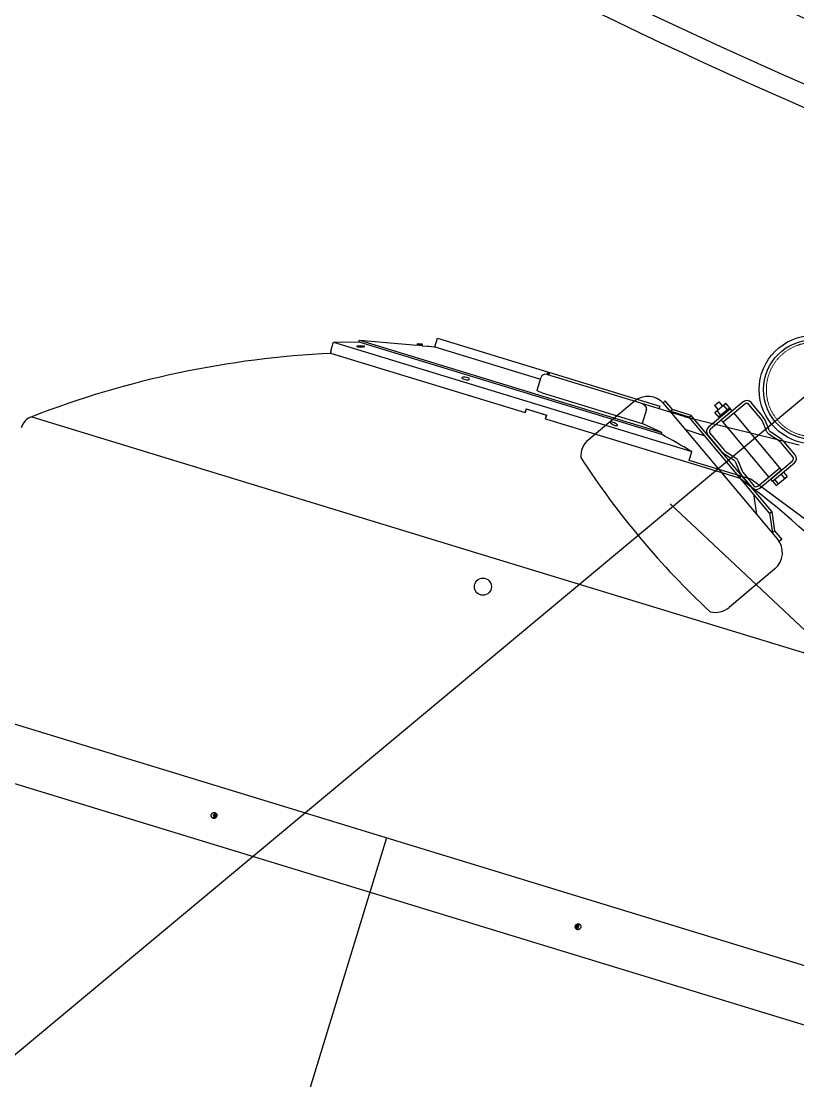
# Model space of a CAD drawing. Header units: millimetres. Extents: x -139278 to 641613, y -260926 to 217780.
# Drawn here: x 143149 to 143694, y -85117 to -84373 of the extents above; entities that cross this region are included whole.
import ezdxf

# ---------------------------------------------------------------- set-up
doc = ezdxf.new("R2010")
doc.units = ezdxf.units.MM
doc.linetypes.add('STRICHLINIE', pattern=[0.75, 0.5, -0.25])
doc.linetypes.add('STRICHPUNKT', pattern=[25.4, 12.7, -6.35, 0, -6.35])
for name, color, linetype, lineweight in [('10_30_Sektorantenne_MHA', 21, 'Continuous', 25), ('10_yy_Stahl', 6, 'Continuous', 25), ('10_yy_Stahl_Achse', 8, 'STRICHPUNKT', 9), ('10_yy_Stahl_VDK', 8, 'STRICHLINIE', 9), ('99_Gebaeude_VDK', 53, 'STRICHLINIE', 18)]:
    doc.layers.add(name, color=color, linetype=linetype, lineweight=lineweight)

# ---------------------------------------------------------------- blocks, each defined once
blk = doc.blocks.new('M12 HV Seite Kopf')
at = {"color": 0, "linetype": 'ByBlock', "lineweight": -2}
for p, q in [((-11.96, 10), (-11.96, 3.6)), ((8.97, 11), (-8.97, 11)), ((-5.98, 10), (-5.98, 3.6)), ((5.98, 10), (5.98, 3.6)), ((11.96, 10), (11.96, 3.6)), ((-11, 3), (-12, 2)), ((-12, 2), (-12, 0)), ((12, 0), (-12, 0)), ((11.96, 3.6), (-11.96, 3.6)), ((11, 3), (-11, 3)), ((-10, 3.6), (-10, 3)), ((10, 3.6), (10, 3)), ((11, 3), (12, 2)), ((12, 2), (12, 0))]:
    blk.add_line(p, q, dxfattribs=at)
for centre, radius, start, end in [((-8.97, 6.03), 4.97, 53.00075, 126.99925), ((0, -7.37), 18.37, 71.00542, 108.99458), ((8.97, 6.03), 4.97, 53.00075, 126.99925)]:
    blk.add_arc(centre, radius, start, end, dxfattribs=at)
blk = doc.blocks.new('M 12 HV Seite Mutter gekontert')
at = {"color": 0, "linetype": 'ByBlock', "lineweight": -2}
for p, q in [((0, 12), (0, -12)), ((2, 12), (0, 12)), ((3, 11), (2, 12)), ((3, 11), (3, -11)), ((10, 11.96), (4, 11.96)), ((11, 8.97), (11, -8.97)), ((11, 8.97), (11, -8.97)), ((17, 11.96), (12, 11.96)), ((18, 8.97), (18, -8.97)), ((10, 5.98), (4, 5.98)), ((17, 5.98), (12, 5.98)), ((18, 6), (21.25, 6)), ((21.25, -6), (21.25, 6)), ((21.25, 6), (22.75, 4.5)), ((22.75, 4.5), (22.75, -4.5)), ((10, -5.98), (4, -5.98)), ((17, -5.98), (12, -5.98)), ((18, -6), (21.25, -6)), ((21.25, -6), (22.75, -4.5)), ((2, -12), (0, -12)), ((3, -11), (2, -12)), ((10, -11.96), (4, -11.96)), ((17, -11.96), (12, -11.96))]:
    blk.add_line(p, q, dxfattribs=at)
for centre, radius, start, end in [((7.97, 8.97), 4.97, 143.00075, 216.99925), ((6.03, 8.97), 4.97, 323.00075, 36.99925), ((15.97, 8.97), 4.97, 143.00075, 216.99925), ((13.03, 8.97), 4.97, 323.00075, 36.99925), ((21.37, 0), 18.37, 161.00542, 198.99458), ((-7.37, 0), 18.37, 341.00542, 18.99458), ((29.37, 0), 18.37, 161.00542, 198.99458), ((-0.37, 0), 18.37, 341.00542, 18.99458), ((7.97, -8.97), 4.97, 143.00075, 216.99925), ((6.03, -8.97), 4.97, 323.00075, 36.99925), ((15.97, -8.97), 4.97, 143.00075, 216.99925), ((13.03, -8.97), 4.97, 323.00075, 36.99925)]:
    blk.add_arc(centre, radius, start, end, dxfattribs=at)
blk = doc.blocks.new('M12 HV Schelle seite')
at = {"color": 8, "linetype": 'STRICHPUNKT', "lineweight": 5, "ltscale": 0.2}
blk.add_line((0, 16), (0, -63.75), dxfattribs=at)
at = {"layer": '10_yy_Stahl_VDK', "ltscale": 0.2}
for p, q in [((-7, -12), (-7, 0)), ((6, 0), (6, -36)), ((7, -12), (7, 0)), ((-6, 0), (-6, -36)), ((-7, -36), (-7, -24)), ((7, -36), (7, -24))]:
    blk.add_line(p, q, dxfattribs=at)
blk.add_blockref('M12 HV Seite Kopf', (0, 0))
at = {"rotation": 270}
blk.add_blockref('M 12 HV Seite Mutter gekontert', (0, -36), dxfattribs=at)
blk = doc.blocks.new('Sektor-AL 114.3 oben_08')
for points in [[(22163.34, 10928.02, -0.308308), (22155.73, 10916.85, 0.681385), (22155.73, 10786.56, -0.308308), (22163.34, 10775.39), (22163.34, 10714.21), (22175.34, 10714.21), (22175.34, 10775.39, 0.308308), (22160.12, 10797.73, -0.681385), (22160.12, 10905.69, 0.308308), (22175.34, 10928.02), (22175.34, 10989.21), (22163.34, 10989.21)], [(22199.34, 10928.02, 0.308308), (22206.95, 10916.85, -0.681385), (22206.95, 10786.56, 0.308308), (22199.34, 10775.39), (22199.34, 10714.21), (22187.34, 10714.21), (22187.34, 10775.39, -0.308308), (22202.56, 10797.73, 0.681385), (22202.56, 10905.69, -0.308308), (22187.34, 10928.02), (22187.34, 10989.21), (22199.34, 10989.21)]]:
    blk.add_lwpolyline(points, format="xyb", close=True)
blk.add_lwpolyline([(22019.39, 10841.71), (22111.34, 10841.71), (22111.34, 10861.71), (22019.39, 10861.71)], close=True)
for centre, radius in [((22181.34, 10981.21), 6), ((21981.34, 10851.71), 38.05), ((21981.34, 10851.71), 35), ((22181.34, 10722.21), 6)]:
    blk.add_circle(centre, radius)
at = {"layer": '10_yy_Stahl_Achse'}
for p, q in [((22181.34, 10989.21), (22181.34, 10714.21)), ((22181.34, 10851.71), (21981.34, 10851.71))]:
    blk.add_line(p, q, dxfattribs=at)
at = {"layer": '10_yy_Stahl_Achse', "ltscale": 0.2}
for p, q in [((22202.1, 10981.21), (22160.58, 10981.21)), ((22202.1, 10722.21), (22160.58, 10722.21))]:
    blk.add_line(p, q, dxfattribs=at)
at = {"layer": '10_yy_Stahl_VDK'}
blk.add_circle((21981.34, 10851.71), 33.05, dxfattribs=at)
at = {"layer": '99_Gebaeude_VDK'}
blk.add_circle((22181.34, 10851.71), 57.15, dxfattribs=at)
at = {"rotation": 90}
for p in [(22163.34, 10952.21), (22163.34, 10751.21)]:
    blk.add_blockref('M12 HV Schelle seite', p, dxfattribs=at)

msp = doc.modelspace()

# ---------------------------------------------------------------- linework, layer by layer
for p, q in [((143366.947, -84603.49), (143368.519, -84598.348)), ((143368.519, -84598.348), (143386.358, -84598.146)), ((143368.519, -84598.348), (143620.002, -84675.234)), ((143386.358, -84598.146), (143386.735, -84596.914)), ((143386.358, -84598.146), (143598.603, -84663.036)), ((143386.735, -84596.914), (143427.117, -84600.568)), ((143386.735, -84596.914), (143598.98, -84661.804)), ((143427.116, -84600.575), (143427.409, -84599.619)), ((143427.372, -84599.608), (143427.868, -84599.653)), ((143427.409, -84599.619), (143427.409, -84599.618)), ((143427.573, -84600.616), (143427.865, -84599.66)), ((143427.867, -84599.653), (143427.865, -84599.66)), ((143430.182, -84600.853), (143430.474, -84599.896)), ((143430.474, -84599.896), (143430.477, -84599.889)), ((143430.477, -84599.889), (143430.939, -84599.931)), ((143430.639, -84600.894), (143430.931, -84599.938)), ((143430.931, -84599.937), (143430.931, -84599.938)), ((143439.65, -84601.702), (143441.524, -84595.572)), ((143441.524, -84595.572), (143518.743, -84619.18)), ((143366.359, -84606.054), (143367.126, -84603.545)), ((143366.359, -84606.054), (143502.932, -84647.808)), ((143366.947, -84603.49), (143367.126, -84603.545)), ((143430.641, -84600.886), (143434.569, -84601.242)), ((143439.65, -84601.702), (143513.76, -84624.36)), ((143518.875, -84621.312), (143517.919, -84621.019)), ((143518.743, -84619.18), (143518.158, -84621.092)), ((143518.743, -84619.18), (143519.46, -84619.399)), ((143518.875, -84621.312), (143519.46, -84619.399)), ((143584.023, -84641.229), (143518.875, -84621.312)), ((143519.46, -84619.399), (143520.177, -84619.618)), ((143519.592, -84621.531), (143520.177, -84619.618)), ((143520.177, -84619.618), (143597.395, -84643.226)), ((143511.399, -84632.084), (143514.173, -84623.011)), ((143514.983, -84634.043), (143585.1, -84655.48)), ((143614.506, -84650.549), (143584.023, -84641.229)), ((143597.395, -84643.226), (143596.811, -84645.139)), ((143156.73, -84650.763), (143479.684, -84749.5)), ((143503.652, -84645.285), (143502.885, -84647.793)), ((143502.885, -84647.793), (143503.556, -84646.417)), ((143503.699, -84645.299), (143502.932, -84647.808)), ((143503.556, -84646.417), (143503.881, -84645.355)), ((143503.652, -84645.285), (143518.09, -84649.699)), ((143503.699, -84645.299), (143518.043, -84649.685)), ((143517.276, -84652.194), (143518.043, -84649.685)), ((143517.276, -84652.194), (143653.849, -84693.948)), ((143517.323, -84652.207), (143518.09, -84649.699)), ((143517.536, -84650.691), (143517.323, -84652.207)), ((143517.861, -84649.629), (143517.536, -84650.691)), ((143588.115, -84645.618), (143585.1, -84655.48)), ((143614.506, -84650.549), (143695.238, -84670.526)), ((143598.98, -84661.804), (143585.1, -84655.48)), ((143598.603, -84663.036), (143598.98, -84661.804)), ((143618.101, -84681.45), (143620.002, -84675.234)), ((143661.363, -84694.677), (143618.101, -84681.45)), ((143654.288, -84692.514), (143653.849, -84693.948)), ((143702.571, -84725.052), (143661.363, -84694.677)), ((143479.684, -84749.5), (143802.638, -84848.237)), ((143084.566, -84848.186), (143726.662, -85044.494)), ((143736.495, -85089.326), (143076.75, -84887.621))]:
    msp.add_line(p, q)
at = {"ltscale": 4}
msp.add_line((143405.614, -84946.34), (143005.131, -86256.261), dxfattribs=at)
at = {"flags": 128}
for points in [[(143427.865, -84599.66), (143427.61, -84599.637), (143427.409, -84599.619)], [(143430.477, -84599.889), (143429.015, -84599.757), (143427.867, -84599.653)], [(143427.868, -84599.653), (143429.329, -84599.785), (143430.477, -84599.889)], [(143430.931, -84599.938), (143430.675, -84599.915), (143430.474, -84599.896)], [(143385.107, -84601.501), (143385.585, -84601.599), (143386.298, -84601.677), (143387.164, -84601.725), (143388.086, -84601.739), (143388.962, -84601.715), (143389.692, -84601.655), (143390.194, -84601.568), (143390.41, -84601.464), (143390.317, -84601.355), (143389.925, -84601.254), (143389.279, -84601.172), (143388.451, -84601.119), (143387.534, -84601.098), (143386.632, -84601.113), (143385.846, -84601.16), (143385.266, -84601.235), (143384.957, -84601.33), (143384.953, -84601.435), (143385.107, -84601.501)], [(143427.573, -84600.616), (143427.317, -84600.593), (143427.116, -84600.575)], [(143430.184, -84600.845), (143428.723, -84600.713), (143427.575, -84600.609)], [(143430.639, -84600.894), (143430.383, -84600.871), (143430.182, -84600.853)], [(143434.569, -84601.242), (143434.566, -84601.242), (143434.639, -84601.248), (143434.786, -84601.262), (143434.993, -84601.281), (143435.24, -84601.303), (143435.322, -84601.311)], [(143435.322, -84601.311), (143439.035, -84601.647), (143439.65, -84601.702)], [(143460.013, -84624.402), (143460.886, -84624.62), (143461.795, -84624.759), (143462.639, -84624.8), (143463.321, -84624.74), (143463.767, -84624.585), (143463.926, -84624.351), (143463.779, -84624.065), (143463.343, -84623.761), (143462.667, -84623.474), (143461.827, -84623.236), (143460.918, -84623.075), (143460.043, -84623.007), (143459.3, -84623.039), (143458.772, -84623.168), (143458.52, -84623.378), (143458.573, -84623.647), (143458.923, -84623.943), (143459.531, -84624.236), (143460.013, -84624.402)], [(143514.983, -84634.043), (143513.749, -84633.619), (143512.68, -84633.158), (143511.885, -84632.707), (143511.451, -84632.31), (143511.445, -84632.098)], [(143588.115, -84645.618), (143588.185, -84644.898), (143588.005, -84644.203), (143587.405, -84643.264), (143585.996, -84642.103), (143584.023, -84641.229)], [(143565.946, -84656.789), (143566.71, -84656.974), (143567.307, -84657.017), (143567.668, -84656.911), (143567.755, -84656.669), (143567.558, -84656.317), (143567.099, -84655.894), (143566.429, -84655.449), (143565.624, -84655.032), (143564.774, -84654.692), (143563.975, -84654.466), (143563.317, -84654.381), (143562.875, -84654.446), (143562.698, -84654.651), (143562.806, -84654.975), (143563.189, -84655.379), (143563.802, -84655.819), (143564.575, -84656.244), (143565.422, -84656.61), (143565.946, -84656.789)]]:
    msp.add_lwpolyline(points, dxfattribs=at)
for centre, radius in [((145362.127, -80628.968), 4048.5), ((145362.127, -80628.968), 4030.5), ((143473.321, -84770.021), 6)]:
    msp.add_circle(centre, radius)
at = {"ltscale": 4}
msp.add_arc((145362.127, -80628.968), 4136.576, 141.160381, 309.497963, dxfattribs=at)
for centre, radius, start, end in [((145362.127, -80628.968), 4087.5, 235, 265), ((145362.127, -80628.968), 4095, 235, 265), ((145362.127, -80628.968), 4152.5, 235, 265), ((143397.893, -85271.641), 666.07, 92.648914, 111.227244), ((143517.042, -84623.888), 3, 72.999998, 162.999998), ((143160.82, -84662.044), 12, 109.927006, 162.45247), ((143141.171, -85490.334), 945.34, 59.567863, 61.060764), ((143255.515, -85228.111), 666.07, 34.772752, 53.351082), ((143286.278, -84931.123), 2.111, 161.947312, 226.628517), ((143286.301, -84931.049), 2.111, 99.371479, 164.052684), ((143286.504, -84930.826), 1.632, 100.903173, 242.356555), ((143287.281, -84931.075), 1.679, 120.306559, 217.506166), ((143537.7, -85007.665), 1.626, 287.557828, 343.980225), ((143538.496, -85007.941), 1.55, 261.251609, 345.165516), ((143538.413, -85008.168), 2.174, 280.424165, 45.575831), ((143537.661, -85007.621), 1.675, 342.883227, 25.694315), ((143538.452, -85007.845), 1.62, 342.271473, 45.198951)]:
    msp.add_arc(centre, radius, start, end)
for points in [[(143282.808, -84930.022), (143282.769, -84930.148), (143282.741, -84930.282), (143282.708, -84930.555), (143282.704, -84930.695), (143282.723, -84930.971), (143282.746, -84931.108), (143282.815, -84931.369), (143282.861, -84931.493), (143282.971, -84931.722), (143283.038, -84931.834), (143283.196, -84932.043), (143283.285, -84932.14), (143283.482, -84932.313), (143283.59, -84932.388), (143283.814, -84932.512), (143283.93, -84932.561), (143284.163, -84932.632), (143284.288, -84932.657), (143284.543, -84932.679), (143284.674, -84932.677), (143284.934, -84932.645), (143285.063, -84932.614), (143285.311, -84932.529), (143285.43, -84932.474), (143285.65, -84932.346), (143285.758, -84932.269), (143285.961, -84932.091), (143286.057, -84931.991), (143286.227, -84931.772), (143286.303, -84931.654), (143286.429, -84931.409), (143286.48, -84931.282), (143286.557, -84931.03), (143286.586, -84930.896), (143286.618, -84930.623), (143286.622, -84930.483), (143286.602, -84930.206), (143286.58, -84930.07), (143286.51, -84929.808), (143286.463, -84929.684), (143286.353, -84929.455), (143286.285, -84929.343), (143286.127, -84929.134), (143286.037, -84929.036), (143285.84, -84928.864), (143285.732, -84928.789), (143285.508, -84928.665), (143285.391, -84928.616), (143285.158, -84928.544), (143285.034, -84928.52), (143284.779, -84928.497), (143284.648, -84928.5), (143284.389, -84928.532), (143284.26, -84928.563), (143284.012, -84928.648), (143283.894, -84928.703), (143283.675, -84928.831), (143283.567, -84928.909), (143283.364, -84929.086), (143283.269, -84929.187), (143283.099, -84929.406), (143283.024, -84929.524), (143282.897, -84929.769), (143282.846, -84929.896), (143282.808, -84930.022)], [(143538.245, -85008.117), (143538.206, -85008.243), (143538.177, -85008.376), (143538.145, -85008.65), (143538.142, -85008.79), (143538.161, -85009.067), (143538.184, -85009.203), (143538.253, -85009.464), (143538.3, -85009.589), (143538.41, -85009.817), (143538.478, -85009.93), (143538.636, -85010.139), (143538.726, -85010.237), (143538.923, -85010.409), (143539.031, -85010.484), (143539.255, -85010.608), (143539.372, -85010.657), (143539.605, -85010.728), (143539.729, -85010.753), (143539.984, -85010.776), (143540.115, -85010.773), (143540.375, -85010.741), (143540.504, -85010.71), (143540.751, -85010.625), (143540.87, -85010.569), (143541.088, -85010.441), (143541.196, -85010.364), (143541.399, -85010.186), (143541.495, -85010.086), (143541.665, -85009.867), (143541.74, -85009.749), (143541.866, -85009.504), (143541.917, -85009.377), (143541.994, -85009.125), (143542.023, -85008.991), (143542.055, -85008.718), (143542.059, -85008.578), (143542.04, -85008.301), (143542.018, -85008.165), (143541.949, -85007.904), (143541.902, -85007.78), (143541.792, -85007.551), (143541.725, -85007.439), (143541.568, -85007.23), (143541.478, -85007.132), (143541.281, -85006.96), (143541.174, -85006.885), (143540.95, -85006.761), (143540.833, -85006.712), (143540.6, -85006.641), (143540.476, -85006.616), (143540.22, -85006.593), (143540.089, -85006.596), (143539.829, -85006.628), (143539.7, -85006.659), (143539.452, -85006.744), (143539.333, -85006.799), (143539.114, -85006.927), (143539.005, -85007.004), (143538.802, -85007.182), (143538.706, -85007.282), (143538.536, -85007.501), (143538.461, -85007.619), (143538.334, -85007.864), (143538.283, -85007.991), (143538.245, -85008.117)]]:
    msp.add_open_spline(points, degree=3, knots=[0, 0, 0, 0, 0.3955221, 0.3955221, 0.7910441, 0.7910441, 1.1865662, 1.1865662, 1.5820882, 1.5820882, 1.9776103, 1.9776103, 2.3731323, 2.3731323, 2.7686544, 2.7686544, 3.1641764, 3.1641764, 3.5596985, 3.5596985, 3.9552206, 3.9552206, 4.3507426, 4.3507426, 4.7462647, 4.7462647, 5.1417867, 5.1417867, 5.5373088, 5.5373088, 5.9328308, 5.9328308, 6.3283529, 6.3283529, 6.7238749, 6.7238749, 7.119397, 7.119397, 7.5149191, 7.5149191, 7.9104411, 7.9104411, 8.3059632, 8.3059632, 8.7014852, 8.7014852, 9.0970073, 9.0970073, 9.4925293, 9.4925293, 9.8880514, 9.8880514, 10.2835735, 10.2835735, 10.6790955, 10.6790955, 11.0746176, 11.0746176, 11.4701396, 11.4701396, 11.8656617, 11.8656617, 12.2611837, 12.2611837, 12.6567058, 12.6567058, 12.6567058, 12.6567058])
at = {"layer": '10_30_Sektorantenne_MHA'}
for p, q in [((143705.241, -84631.729), (142743.703, -85433.163)), ((143579.457, -84639.98), (143546.85, -84667.329)), ((143601.32, -84639.608), (143599.789, -84640.894)), ((143679.993, -84736.478), (143599.789, -84640.894)), ((143606.327, -84645.579), (143601.32, -84639.608)), ((143635.811, -84642.767), (143638.877, -84640.198)), ((143635.811, -84642.767), (143638.379, -84645.833)), ((143636.08, -84647.759), (143643.745, -84641.338)), ((143638.648, -84650.826), (143646.314, -84644.404)), ((143638.877, -84640.198), (143641.446, -84643.264)), ((143655.906, -84640.283), (143640.575, -84653.126)), ((143657.191, -84641.816), (143641.859, -84654.659)), ((143644.781, -84645.689), (143642.212, -84642.622)), ((143646.956, -84645.171), (143643.745, -84641.338)), ((143667.971, -84651.57), (143660.008, -84642.065)), ((143669.499, -84650.281), (143661.541, -84640.78)), ((143604.797, -84646.862), (143606.327, -84645.579)), ((143617.95, -84651.111), (143604.797, -84646.862)), ((143619.483, -84649.826), (143606.327, -84645.579)), ((143617.95, -84651.111), (143619.483, -84649.826)), ((143674.516, -84718.524), (143617.95, -84651.111)), ((143676.045, -84717.237), (143619.483, -84649.826)), ((143646.956, -84645.171), (143631.624, -84658.014)), ((143648.24, -84646.704), (143632.909, -84659.547)), ((143639.29, -84651.592), (143636.08, -84647.759)), ((143640.181, -84649.541), (143637.613, -84646.475)), ((143648.24, -84646.704), (143646.956, -84645.171)), ((143682.916, -84688.1), (143649.525, -84648.237)), ((143641.859, -84654.659), (143640.575, -84653.126)), ((143673.966, -84692.988), (143641.859, -84654.659)), ((143672.575, -84661.328), (143669.462, -84653.974)), ((143674.417, -84660.549), (143671.302, -84653.189)), ((143629.171, -84664.483), (143615.857, -84660.048)), ((143631.127, -84663.649), (143640.336, -84674.643)), ((143632.66, -84662.364), (143641.869, -84673.359)), ((143680.653, -84667.393), (143674.074, -84663.12)), ((143681.743, -84665.716), (143675.165, -84661.444)), ((143690.831, -84678.861), (143682.868, -84669.355)), ((143692.364, -84677.576), (143684.401, -84668.071)), ((143642.995, -84676.998), (143649.572, -84681.27)), ((143644.084, -84675.321), (143650.664, -84679.594)), ((143650.321, -84682.165), (143653.436, -84689.525)), ((143652.162, -84681.386), (143655.276, -84688.74)), ((143675.25, -84694.521), (143690.582, -84681.678)), ((143666.3, -84699.409), (143681.632, -84686.566)), ((143667.584, -84700.942), (143682.916, -84688.1)), ((143676.535, -84696.054), (143691.866, -84683.211)), ((143684.2, -84689.633), (143686.769, -84692.699)), ((143655.239, -84692.433), (143661.95, -84700.445)), ((143656.767, -84691.143), (143663.483, -84699.16)), ((143676.535, -84696.054), (143675.25, -84694.521)), ((143676.535, -84696.054), (143679.103, -84699.121)), ((143680.636, -84697.836), (143678.068, -84694.77)), ((143679.103, -84699.121), (143686.769, -84692.699)), ((143685.236, -84693.983), (143682.667, -84690.917)), ((143604.784, -84711.776), (145357.28, -86361.265)), ((143663.295, -84705.15), (143665.351, -84719.032)), ((143674.516, -84718.522), (143676.415, -84732.214)), ((143674.534, -84718.507), (143676.064, -84717.221)), ((143676.046, -84717.236), (143677.945, -84730.929)), ((143676.415, -84732.214), (143677.945, -84730.929)), ((143677.945, -84730.929), (143682.956, -84736.898)), ((143682.956, -84736.898), (143681.423, -84738.182)), ((143678.146, -84757.593), (143646.072, -84784.537))]:
    msp.add_line(p, q, dxfattribs=at)
for centre, radius, start, end in [((143589.089, -84651.479), 15, 39.951885, 129.951885), ((143658.475, -84643.349), 4, 39.951885, 129.951885), ((143658.475, -84643.349), 2, 39.951885, 129.951885), ((143660.733, -84657.726), 9.501, 23.261487, 40.382078), ((143660.733, -84657.726), 11.501, 23.232522, 40.342778), ((143634.193, -84661.08), 4, 129.951885, 219.951885), ((143634.193, -84661.08), 2, 129.951885, 219.951885), ((143556.985, -84678.387), 15, 129.951885, 183.840087), ((143676.259, -84659.77), 4, 202.919696, 236.883541), ((143676.259, -84659.77), 2, 202.909144, 236.834922), ((143675.202, -84675.776), 10, 39.951885, 56.969266), ((143675.202, -84675.776), 12, 39.951885, 56.972027), ((143649.535, -84666.937), 12, 219.951885, 236.972027), ((143649.535, -84666.937), 10, 219.951885, 236.969266), ((144018.762, -84371.571), 567.484, 212.849255, 227.150745), ((143648.478, -84682.944), 2, 22.909144, 56.834922), ((143648.478, -84682.944), 4, 22.919696, 56.883541), ((143689.298, -84680.145), 2, 309.951885, 39.951885), ((143689.298, -84680.145), 4, 309.951885, 39.951885), ((143664.004, -84684.988), 11.501, 203.232522, 220.342778), ((143664.004, -84684.988), 9.501, 203.261487, 220.382078), ((143665.016, -84697.876), 4, 219.951885, 309.951885), ((143665.016, -84697.876), 2, 219.951885, 309.951885), ((143668.495, -84746.111), 15, 310.048115, 40.048115), ((143636.421, -84773.055), 15, 256.159913, 310.048115)]:
    msp.add_arc(centre, radius, start, end, dxfattribs=at)

# ---------------------------------------------------------------- block references
at = {"layer": '10_yy_Stahl'}
msp.add_blockref('Sektor-AL 114.3 oben_08', (121723.902, -95483.436), dxfattribs=at)

doc.saveas('drawing.dxf')
